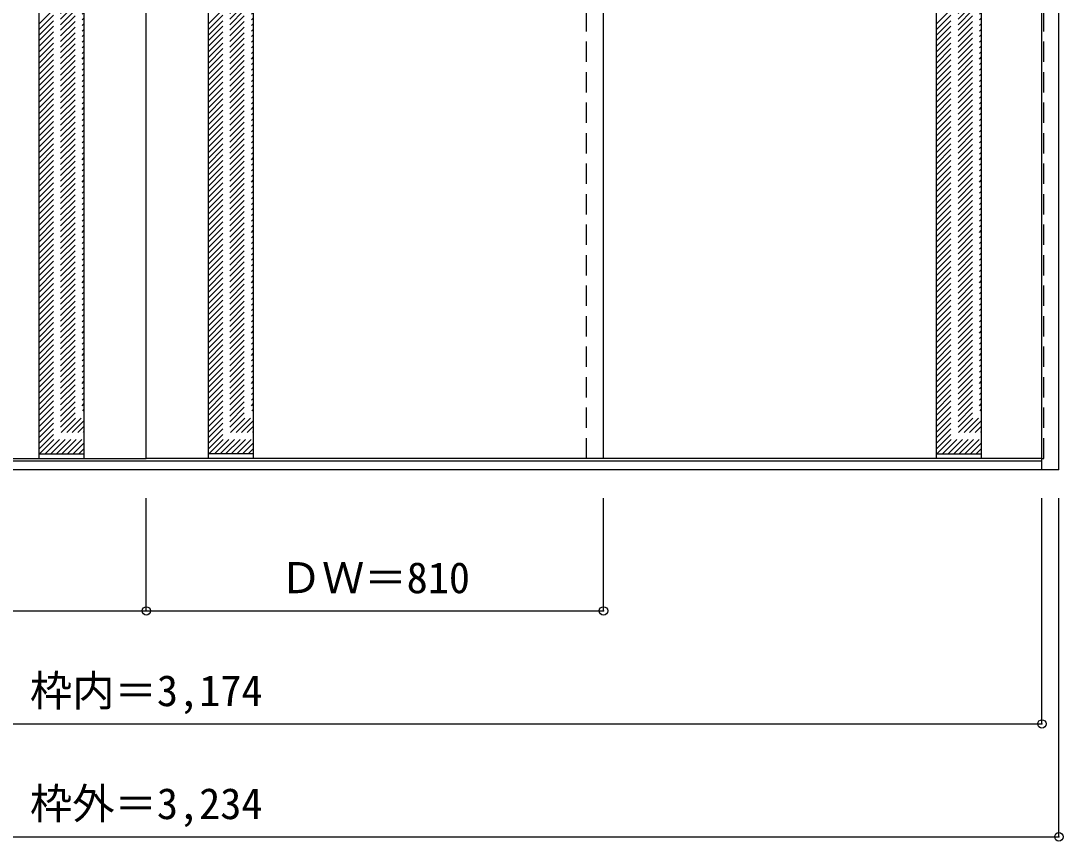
# Model space of a CAD drawing. Units: millimetres, scale not verified. Extents: x -2138 to 1648, y -1734 to 1543.
# Drawn here: x -199 to 1648, y -1734 to -282 of the extents above; entities that cross this region are included whole.
import ezdxf
from ezdxf.enums import TextEntityAlignment as Align

# ---------------------------------------------------------------- set-up
doc = ezdxf.new("R2010")
doc.units = ezdxf.units.MM
doc.header["$LTSCALE"] = 30
doc.header["$PDMODE"] = 32
doc.header["$PDSIZE"] = 15
doc.linetypes.add('DASHED1', pattern=[1.8, 1.2, -0.6])
doc.layers.add('0-0', color=4, linetype='DASHED1')
doc.layers.add('0-1_寸法', color=7, linetype='Continuous')
doc.styles.add('ＭＳ ゴシック', font='')
doc.styles.get('ＭＳ ゴシック').set_extended_font_data('MS Gothic')

msp = doc.modelspace()

# ---------------------------------------------------------------- linework, layer by layer
at = {"layer": '0-0', "color": 3, "linetype": 'Continuous'}
for p, q in [((1610.8, -1076.72), (1610.8, 1170.28)), ((1640.8, -1076.72), (1640.8, 1170.28)), ((-166.2, -1056.72), (-166.2, 1126.28)), ((-86.2, -1056.72), (-86.2, 1126.28)), ((23.8, -1056.72), (23.8, 1126.28)), ((133.8, -1056.72), (133.8, 1126.28)), ((213.8, -1056.72), (213.8, 1126.28)), ((833.8, -1056.72), (833.8, 1126.28)), ((1423.8, -1056.72), (1423.8, 1126.28)), ((1503.8, -1056.72), (1503.8, 1126.28)), ((-1563.2, -1056.72), (23.8, -1056.72)), ((1610.8, -1061.72), (-1563.2, -1061.72)), ((1610.8, -1056.72), (23.8, -1056.72)), ((1640.8, -1076.72), (-1593.2, -1076.72))]:
    msp.add_line(p, q, dxfattribs=at)
at = {"layer": '0-0'}
for p, q in [((803.8, -1056.72), (803.8, 1126.28)), ((-166.2, -287.32), (-86.2, -207.32)), ((-166.2, -297.21), (-86.2, -217.21)), ((133.8, -287.32), (213.8, -207.32)), ((133.8, -297.21), (213.8, -217.21)), ((1423.8, -287.32), (1503.8, -207.32)), ((1423.8, -297.21), (1503.8, -217.21)), ((-166.2, -307.11), (-86.2, -227.11)), ((-166.2, -317.01), (-86.2, -237.01)), ((133.8, -307.11), (213.8, -227.11)), ((133.8, -317.01), (213.8, -237.01)), ((1423.8, -307.11), (1503.8, -227.11)), ((1423.8, -317.01), (1503.8, -237.01)), ((-166.2, -326.91), (-86.2, -246.91)), ((-166.2, -336.81), (-86.2, -256.81)), ((133.8, -326.91), (213.8, -246.91)), ((133.8, -336.81), (213.8, -256.81)), ((1423.8, -326.91), (1503.8, -246.91)), ((1423.8, -336.81), (1503.8, -256.81)), ((-166.2, -346.71), (-86.2, -266.71)), ((-166.2, -356.61), (-86.2, -276.61)), ((133.8, -346.71), (213.8, -266.71)), ((133.8, -356.61), (213.8, -276.61)), ((1423.8, -346.71), (1503.8, -266.71)), ((1423.8, -356.61), (1503.8, -276.61)), ((-166.2, -366.51), (-86.2, -286.51)), ((133.8, -366.51), (213.8, -286.51)), ((1423.8, -366.51), (1503.8, -286.51)), ((-166.2, -376.41), (-86.2, -296.41)), ((-166.2, -386.31), (-86.2, -306.31)), ((133.8, -376.41), (213.8, -296.41)), ((133.8, -386.31), (213.8, -306.31)), ((1423.8, -376.41), (1503.8, -296.41)), ((1423.8, -386.31), (1503.8, -306.31)), ((-166.2, -396.21), (-86.2, -316.21)), ((-166.2, -406.11), (-86.2, -326.11)), ((133.8, -396.21), (213.8, -316.21)), ((133.8, -406.11), (213.8, -326.11)), ((1423.8, -396.21), (1503.8, -316.21)), ((1423.8, -406.11), (1503.8, -326.11)), ((-166.2, -416.01), (-86.2, -336.01)), ((-166.2, -425.91), (-86.2, -345.91)), ((133.8, -416.01), (213.8, -336.01)), ((133.8, -425.91), (213.8, -345.91)), ((1423.8, -416.01), (1503.8, -336.01)), ((1423.8, -425.91), (1503.8, -345.91)), ((-166.2, -435.81), (-86.2, -355.81)), ((-166.2, -445.71), (-86.2, -365.71)), ((133.8, -435.81), (213.8, -355.81)), ((133.8, -445.71), (213.8, -365.71)), ((1423.8, -435.81), (1503.8, -355.81)), ((1423.8, -445.71), (1503.8, -365.71)), ((-166.2, -455.61), (-86.2, -375.61)), ((-166.2, -465.51), (-86.2, -385.51)), ((133.8, -455.61), (213.8, -375.61)), ((133.8, -465.51), (213.8, -385.51)), ((1423.8, -455.61), (1503.8, -375.61)), ((1423.8, -465.51), (1503.8, -385.51)), ((-166.2, -475.41), (-86.2, -395.41)), ((-166.2, -485.3), (-86.2, -405.3)), ((133.8, -475.41), (213.8, -395.41)), ((133.8, -485.3), (213.8, -405.3)), ((1423.8, -475.41), (1503.8, -395.41)), ((1423.8, -485.3), (1503.8, -405.3)), ((-166.2, -495.2), (-86.2, -415.2)), ((133.8, -495.2), (213.8, -415.2)), ((1423.8, -495.2), (1503.8, -415.2)), ((-166.2, -505.1), (-86.2, -425.1)), ((-166.2, -515), (-86.2, -435)), ((133.8, -505.1), (213.8, -425.1)), ((133.8, -515), (213.8, -435)), ((1423.8, -505.1), (1503.8, -425.1)), ((1423.8, -515), (1503.8, -435)), ((-166.2, -524.9), (-86.2, -444.9)), ((-166.2, -534.8), (-86.2, -454.8)), ((133.8, -524.9), (213.8, -444.9)), ((133.8, -534.8), (213.8, -454.8)), ((1423.8, -524.9), (1503.8, -444.9)), ((1423.8, -534.8), (1503.8, -454.8)), ((-166.2, -544.7), (-86.2, -464.7)), ((-166.2, -554.6), (-86.2, -474.6)), ((133.8, -544.7), (213.8, -464.7)), ((133.8, -554.6), (213.8, -474.6)), ((1423.8, -544.7), (1503.8, -464.7)), ((1423.8, -554.6), (1503.8, -474.6)), ((-166.2, -564.5), (-86.2, -484.5)), ((-166.2, -574.4), (-86.2, -494.4)), ((133.8, -564.5), (213.8, -484.5)), ((133.8, -574.4), (213.8, -494.4)), ((1423.8, -564.5), (1503.8, -484.5)), ((1423.8, -574.4), (1503.8, -494.4)), ((-166.2, -584.3), (-86.2, -504.3)), ((-166.2, -594.2), (-86.2, -514.2)), ((133.8, -584.3), (213.8, -504.3)), ((133.8, -594.2), (213.8, -514.2)), ((1423.8, -584.3), (1503.8, -504.3)), ((1423.8, -594.2), (1503.8, -514.2)), ((-166.2, -604.1), (-86.2, -524.1)), ((-166.2, -614), (-86.2, -534)), ((133.8, -604.1), (213.8, -524.1)), ((133.8, -614), (213.8, -534)), ((1423.8, -604.1), (1503.8, -524.1)), ((1423.8, -614), (1503.8, -534)), ((-166.2, -623.9), (-86.2, -543.9)), ((-166.2, -633.8), (-86.2, -553.8)), ((133.8, -623.9), (213.8, -543.9)), ((133.8, -633.8), (213.8, -553.8)), ((1423.8, -623.9), (1503.8, -543.9)), ((1423.8, -633.8), (1503.8, -553.8)), ((-166.2, -643.7), (-86.2, -563.7)), ((133.8, -643.7), (213.8, -563.7)), ((1423.8, -643.7), (1503.8, -563.7)), ((-166.2, -653.6), (-86.2, -573.6)), ((-166.2, -663.5), (-86.2, -583.5)), ((133.8, -653.6), (213.8, -573.6)), ((133.8, -663.5), (213.8, -583.5)), ((1423.8, -653.6), (1503.8, -573.6)), ((1423.8, -663.5), (1503.8, -583.5)), ((-166.2, -673.4), (-86.2, -593.4)), ((-166.2, -683.29), (-86.2, -603.29)), ((133.8, -673.4), (213.8, -593.4)), ((133.8, -683.29), (213.8, -603.29)), ((1423.8, -673.4), (1503.8, -593.4)), ((1423.8, -683.29), (1503.8, -603.29)), ((-166.2, -693.19), (-86.2, -613.19)), ((-166.2, -703.09), (-86.2, -623.09)), ((133.8, -693.19), (213.8, -613.19)), ((133.8, -703.09), (213.8, -623.09)), ((1423.8, -693.19), (1503.8, -613.19)), ((1423.8, -703.09), (1503.8, -623.09)), ((-166.2, -712.99), (-86.2, -632.99)), ((-166.2, -722.89), (-86.2, -642.89)), ((133.8, -712.99), (213.8, -632.99)), ((133.8, -722.89), (213.8, -642.89)), ((1423.8, -712.99), (1503.8, -632.99)), ((1423.8, -722.89), (1503.8, -642.89)), ((-166.2, -732.79), (-86.2, -652.79)), ((-166.2, -742.69), (-86.2, -662.69)), ((133.8, -732.79), (213.8, -652.79)), ((133.8, -742.69), (213.8, -662.69)), ((1423.8, -732.79), (1503.8, -652.79)), ((1423.8, -742.69), (1503.8, -662.69)), ((-166.2, -752.59), (-86.2, -672.59)), ((-166.2, -762.49), (-86.2, -682.49)), ((133.8, -752.59), (213.8, -672.59)), ((133.8, -762.49), (213.8, -682.49)), ((1423.8, -752.59), (1503.8, -672.59)), ((1423.8, -762.49), (1503.8, -682.49)), ((-166.2, -772.39), (-86.2, -692.39)), ((133.8, -772.39), (213.8, -692.39)), ((1423.8, -772.39), (1503.8, -692.39)), ((-166.2, -782.29), (-86.2, -702.29)), ((-166.2, -792.19), (-86.2, -712.19)), ((133.8, -782.29), (213.8, -702.29)), ((133.8, -792.19), (213.8, -712.19)), ((1423.8, -782.29), (1503.8, -702.29)), ((1423.8, -792.19), (1503.8, -712.19)), ((-166.2, -802.09), (-86.2, -722.09)), ((-166.2, -811.99), (-86.2, -731.99)), ((133.8, -802.09), (213.8, -722.09)), ((133.8, -811.99), (213.8, -731.99)), ((1423.8, -802.09), (1503.8, -722.09)), ((1423.8, -811.99), (1503.8, -731.99)), ((-166.2, -821.89), (-86.2, -741.89)), ((-166.2, -831.79), (-86.2, -751.79)), ((133.8, -821.89), (213.8, -741.89)), ((133.8, -831.79), (213.8, -751.79)), ((1423.8, -821.89), (1503.8, -741.89)), ((1423.8, -831.79), (1503.8, -751.79)), ((-166.2, -841.69), (-86.2, -761.69)), ((-166.2, -851.59), (-86.2, -771.59)), ((133.8, -841.69), (213.8, -761.69)), ((133.8, -851.59), (213.8, -771.59)), ((1423.8, -841.69), (1503.8, -761.69)), ((1423.8, -851.59), (1503.8, -771.59)), ((-166.2, -861.49), (-86.2, -781.49)), ((-166.2, -871.39), (-86.2, -791.39)), ((133.8, -861.49), (213.8, -781.49)), ((133.8, -871.39), (213.8, -791.39)), ((1423.8, -861.49), (1503.8, -781.49)), ((1423.8, -871.39), (1503.8, -791.39)), ((-166.2, -881.28), (-86.2, -801.28)), ((-166.2, -891.18), (-86.2, -811.18)), ((133.8, -881.28), (213.8, -801.28)), ((133.8, -891.18), (213.8, -811.18)), ((1423.8, -881.28), (1503.8, -801.28)), ((1423.8, -891.18), (1503.8, -811.18)), ((-166.2, -901.08), (-86.2, -821.08)), ((-166.2, -910.98), (-86.2, -830.98)), ((133.8, -901.08), (213.8, -821.08)), ((133.8, -910.98), (213.8, -830.98)), ((1423.8, -901.08), (1503.8, -821.08)), ((1423.8, -910.98), (1503.8, -830.98)), ((-166.2, -920.88), (-86.2, -840.88)), ((133.8, -920.88), (213.8, -840.88)), ((1423.8, -920.88), (1503.8, -840.88)), ((-166.2, -930.78), (-86.2, -850.78)), ((-166.2, -940.68), (-86.2, -860.68)), ((133.8, -930.78), (213.8, -850.78)), ((133.8, -940.68), (213.8, -860.68)), ((1423.8, -930.78), (1503.8, -850.78)), ((1423.8, -940.68), (1503.8, -860.68)), ((-166.2, -950.58), (-86.2, -870.58)), ((-166.2, -960.48), (-86.2, -880.48)), ((133.8, -950.58), (213.8, -870.58)), ((133.8, -960.48), (213.8, -880.48)), ((1423.8, -950.58), (1503.8, -870.58)), ((1423.8, -960.48), (1503.8, -880.48)), ((-166.2, -970.38), (-86.2, -890.38)), ((-166.2, -980.28), (-86.2, -900.28)), ((133.8, -970.38), (213.8, -890.38)), ((133.8, -980.28), (213.8, -900.28)), ((1423.8, -970.38), (1503.8, -890.38)), ((1423.8, -980.28), (1503.8, -900.28)), ((-166.2, -990.18), (-86.2, -910.18)), ((-166.2, -1000.08), (-86.2, -920.08)), ((133.8, -990.18), (213.8, -910.18)), ((133.8, -1000.08), (213.8, -920.08)), ((1423.8, -990.18), (1503.8, -910.18)), ((1423.8, -1000.08), (1503.8, -920.08)), ((-166.2, -1009.98), (-86.2, -929.98)), ((-166.2, -1019.88), (-86.2, -939.88)), ((133.8, -1009.98), (213.8, -929.98)), ((133.8, -1019.88), (213.8, -939.88)), ((1423.8, -1009.98), (1503.8, -929.98)), ((1423.8, -1019.88), (1503.8, -939.88)), ((-166.2, -1029.78), (-86.2, -949.78)), ((-166.2, -1039.68), (-86.2, -959.68)), ((133.8, -1029.78), (213.8, -949.78)), ((133.8, -1039.68), (213.8, -959.68)), ((1423.8, -1029.78), (1503.8, -949.78)), ((1423.8, -1039.68), (1503.8, -959.68)), ((-165.35, -1048.72), (-86.2, -969.58)), ((134.65, -1048.72), (213.8, -969.58)), ((1424.65, -1048.72), (1503.8, -969.58)), ((-155.45, -1048.72), (-86.2, -979.48)), ((-145.55, -1048.72), (-86.2, -989.38)), ((144.55, -1048.72), (213.8, -979.48)), ((154.45, -1048.72), (213.8, -989.38)), ((1434.55, -1048.72), (1503.8, -979.48)), ((1444.45, -1048.72), (1503.8, -989.38)), ((-135.65, -1048.72), (-86.2, -999.27)), ((-125.75, -1048.72), (-86.2, -1009.17)), ((164.35, -1048.72), (213.8, -999.27)), ((174.25, -1048.72), (213.8, -1009.17)), ((1454.35, -1048.72), (1503.8, -999.27)), ((1464.25, -1048.72), (1503.8, -1009.17)), ((-115.85, -1048.72), (-86.2, -1019.07)), ((-105.95, -1048.72), (-86.2, -1028.97)), ((184.15, -1048.72), (213.8, -1019.07)), ((194.05, -1048.72), (213.8, -1028.97)), ((1474.15, -1048.72), (1503.8, -1019.07)), ((1484.05, -1048.72), (1503.8, -1028.97)), ((-96.05, -1048.72), (-86.2, -1038.87)), ((203.95, -1048.72), (213.8, -1038.87)), ((1493.95, -1048.72), (1503.8, -1038.87)), ((1610.8, -1056.72), (1613.8, -1056.72))]:
    msp.add_line(p, q, dxfattribs=at)
at = {"layer": '0-0', "color": 7, "linetype": 'Continuous'}
for p, q in [((-166.2, -1048.72), (-86.2, -1048.72)), ((213.8, -1048.72), (133.8, -1048.72)), ((1423.8, -1048.72), (1503.8, -1048.72))]:
    msp.add_line(p, q, dxfattribs=at)
at = {"layer": '0-0'}
msp.add_lwpolyline([(1613.8, -1056.72), (1613.8, 1126.28), (1610.8, 1126.28)], dxfattribs=at)
at = {"layer": '0-1_寸法', "color": 4}
for p, q in [((23.8, -1326.72), (23.8, -1126.72)), ((833.8, -1326.72), (833.8, -1126.72)), ((-786.2, -1326.72), (833.8, -1326.72))]:
    msp.add_line(p, q, dxfattribs=at)
for points in [[(-1593.2, -1726.72), (1640.8, -1726.72), (1640.8, -1126.72)], [(-1563.2, -1526.72), (1610.8, -1526.72), (1610.8, -1126.72)]]:
    msp.add_lwpolyline(points, dxfattribs=at)
at = {"layer": '0-1_寸法'}
for p in [(23.8, -1326.72), (833.8, -1326.72), (1610.8, -1526.72), (1640.8, -1726.72)]:
    msp.add_point(p, dxfattribs=at)

# ---------------------------------------------------------------- texts
at = {"layer": '0-1_寸法', "style": 'ＭＳ ゴシック'}
for s, p in [('ＤＷ＝810', (260.05, -1311.72)), ('枠内＝3,174', (-182.45, -1511.72)), ('枠外＝3,234', (-182.45, -1711.72))]:
    msp.add_text(s, height=54.99, dxfattribs=at).set_placement(p, align=Align.BOTTOM_LEFT)

doc.saveas('drawing.dxf')
